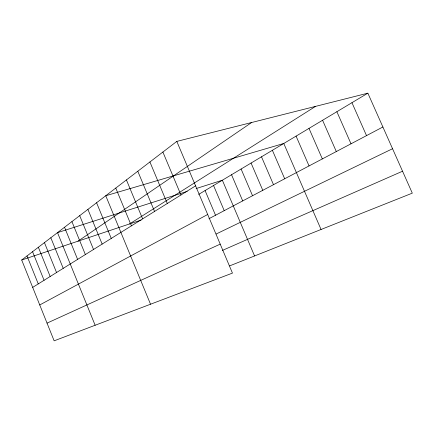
<?xml version="1.0" encoding="UTF-8"?>
<svg xmlns="http://www.w3.org/2000/svg" width="434" height="434" viewBox="0 0 434 434"><rect width="100%" height="100%" fill="white"/><g stroke="black" fill="none" stroke-linecap="round" stroke-linejoin="round"><path stroke-width="0.65" d="M176.812 141.397L232.456 273.111L54.141 340.826L21.7 260.009L176.812 141.397L367.858 93.174L412.3 193.152L229.624 265.89M77.99 241.19L251.617 122.518M129.533 223.949L315.556 106.379M32.691 287.384L195.593 185.855M198.685 194.389L367.858 93.174M39.744 304.956L207.685 214.477M208.96 218.703L382.891 126.988M216.159 234.013L392.553 148.726M47.035 323.124L220.217 244.141M222.36 250.434L402.551 171.218M21.7 260.009L141.175 220.06M187.228 191.394L57.505 232.629L95.138 325.256M196.114 188.568L222.36 180.224L254.579 255.952M351.952 102.695L366.518 135.625M336.876 111.712L351.014 143.8M322.581 120.261L336.307 151.558M308.997 128.388L322.337 158.92M296.08 136.119L309.051 165.929M321.057 229.483L283.776 143.48L105.75 195.739L150.533 304.223M272.384 150.294L284.688 178.775M261.496 156.81L273.491 184.678M251.074 163.043L262.787 190.325M241.098 169.016L252.534 195.729M231.534 174.734L242.704 200.909M213.55 185.497L224.226 210.653M205.081 190.559L215.53 215.242M162.891 152.041L180.951 194.98M149.914 161.969L167.302 203.486M137.79 171.24L154.553 211.434M126.43 179.926L142.618 218.872M115.775 188.074L131.421 225.854M96.581 202.754L111.256 238.418M87.907 209.383L102.153 244.092M79.699 215.66L93.532 249.463M71.919 221.611L85.368 254.552M64.53 227.259L77.61 259.386M50.821 237.745L63.228 268.353M44.447 242.617L56.545 272.519M38.371 247.266L50.165 276.491M32.561 251.704L44.078 280.288M27.011 255.952L38.257 283.912"/></g></svg>
